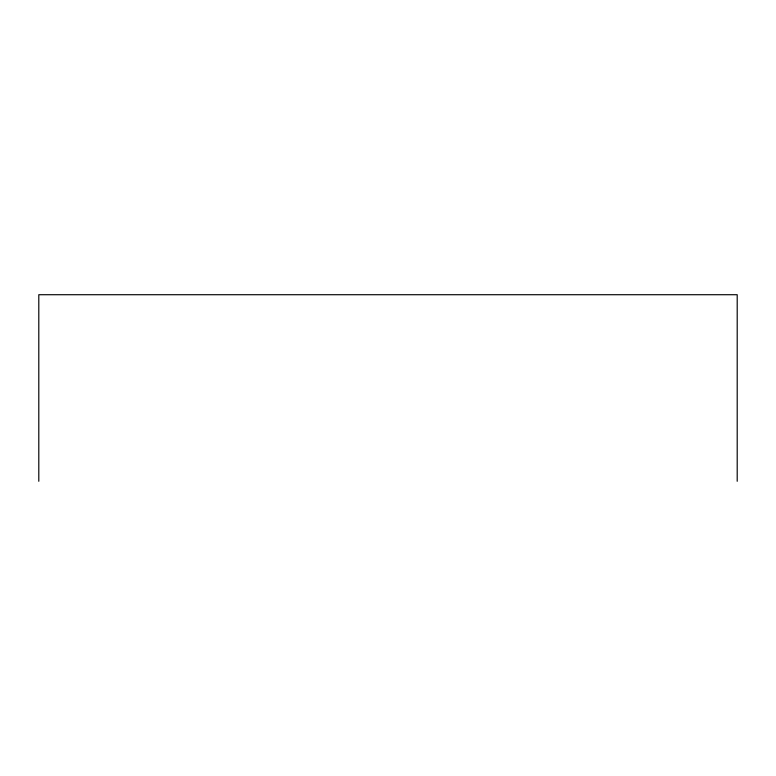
<?xml version="1.0" encoding="UTF-8"?>
<svg xmlns="http://www.w3.org/2000/svg" width="776" height="776" viewBox="0 0 776 776"><rect width="100%" height="100%" fill="white"/><g stroke="black" fill="none" stroke-linecap="round" stroke-linejoin="round"><path stroke-width="1.16" d="M737.2 481.285L737.2 294.715L38.8 294.715L38.8 481.285"/></g></svg>
